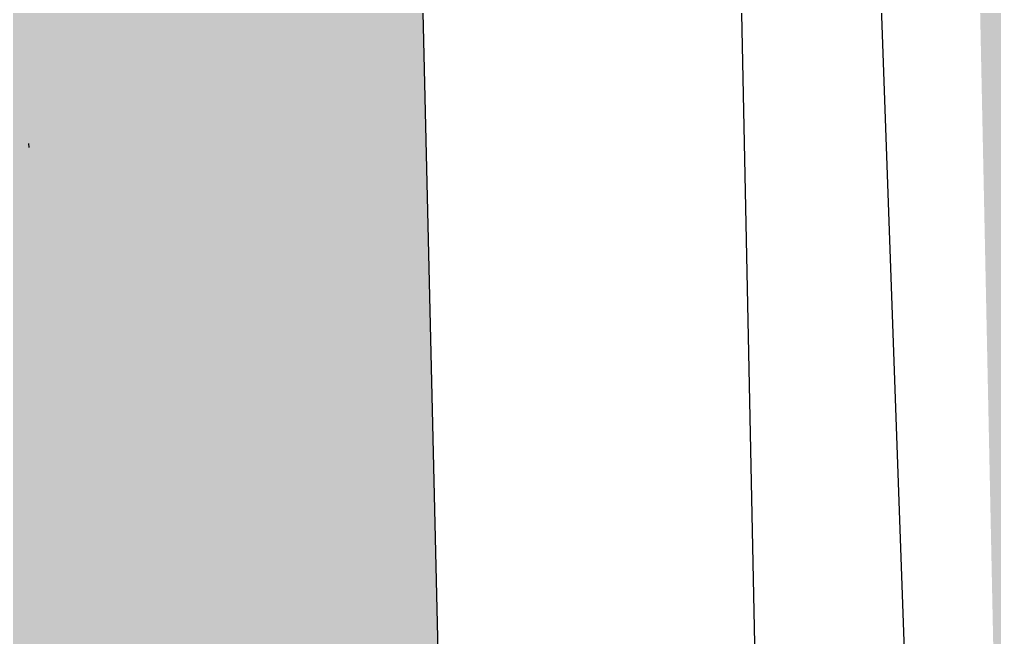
# Model space of a CAD drawing. Extents: x 88833 to 97610, y 5963373 to 5974710.
# Drawn here: x 95619.88 to 95644.38, y 5964471.33 to 5964486.86 of the extents above; entities that cross this region are included whole.
import ezdxf

# ---------------------------------------------------------------- set-up
doc = ezdxf.new("R2010")
doc.units = 0
doc.header["$LTSCALE"] = 5
doc.linetypes.add('COOP2', pattern=[10, 5, -1, 0, -1, 0, -1, 0, -1, 0, -1])
for name, color, linetype in [('AS-ROADS', 254, 'Continuous'), ('AS-TELEPHONE', 224, 'foc-TEL'), ('L-SEC', 7, 'Continuous'), ('P-APEX RECON-10m BUFFER', 51, 'COOP2'), ('P-APEX RECON-URBAN', 30, 'COOP2'), ('P-APEX RECON-WORK AREA', 104, 'Continuous')]:
    doc.layers.add(name, color=color, linetype=linetype)
doc.styles.add('foc-LtypeFont', font='ARIALN.TTF', dxfattribs={"height": 7.35})
doc.linetypes.add('foc-TEL', pattern='A,2,-1,["T",foc-LtypeFont,S=0.2,R=0,X=-0.425,Y=-0.75],-1.24,8', length=12.24)

msp = doc.modelspace()

# ---------------------------------------------------------------- hatches: boundary and pattern name
at = {"layer": 'P-APEX RECON-10m BUFFER', "transparency": 33554687}
h = msp.add_hatch(color=256, dxfattribs=at)
h.dxf.hatch_style = 1
h.paths.add_polyline_path([(94839.164, 5964300.866), (95460.443, 5964314.215), (95460.353, 5964311.378), (95460.442, 5964309.307), (95470.434, 5964309.522), (95470.352, 5964311.435), (95470.63, 5964320.185), (95472.48, 5964323.297), (95472.963, 5964333.81), (95471.065, 5964333.874), (95471.419, 5964345.04), (95473.475, 5964344.945), (95473.709, 5964350.017), (95474.394, 5964364.908), (95472.054, 5964365.016), (95473.832, 5964420.972), (95475.486, 5964470.47), (95575.74, 5964473.871), (95575.856, 5964468.979), (95580.67, 5964469.093), (95580.747, 5964455.407), (95590.74, 5964455.349), (95590.661, 5964469.328), (95595.834, 5964469.45), (95595.714, 5964474.548), (95610.318, 5964475.043), (95610.433, 5964470.152), (95630.412, 5964470.623), (95630.294, 5964475.618), (95630.058, 5964485.607), (95629.941, 5964490.602), (95624.973, 5964490.485), (95623.708, 5964551.127), (95636.676, 5964551.454), (95636.571, 5964556.449), (95623.604, 5964556.122), (95621.833, 5964640.986), (95626.828, 5964641.09), (95626.725, 5964646.035), (95634.69, 5964646.162), (95634.48, 5964656.152), (95626.516, 5964656.025), (95626.411, 5964661.07), (95621.416, 5964660.965), (95620.291, 5964714.908), (95610.3, 5964714.708), (95611.426, 5964660.757), (95606.431, 5964660.653), (95606.848, 5964640.673), (95611.843, 5964640.777), (95614.984, 5964490.249), (95609.962, 5964490.131), (95610.082, 5964485.033), (95595.479, 5964484.538), (95595.363, 5964489.429), (95575.385, 5964488.958), (95575.505, 5964483.86), (95465.811, 5964480.14), (95463.846, 5964421.297), (95462.072, 5964365.475), (95454.431, 5964365.827), (95453.512, 5964345.864), (95461.437, 5964345.499), (95461.078, 5964334.208), (95455.967, 5964334.379), (95455.62, 5964324.106), (94838.842, 5964310.854)])

# ---------------------------------------------------------------- linework, layer by layer
at = {"layer": 'AS-ROADS', "const_width": 7, "flags": 128}
msp.add_lwpolyline([(95670.906, 5963393.096), (95651.052, 5964316.405), (95634.466, 5965117.395), (95616.088, 5965910.258), (95601.476, 5966746.266), (95571.822, 5967965.841), (95524.575, 5970082.852)], dxfattribs=at)
at = {"layer": 'AS-TELEPHONE', "flags": 128}
msp.add_lwpolyline([(95780.603, 5963495.284), (95660.537, 5963492.901), (95643.419, 5964314.872), (95642.481, 5964453.148), (95642.324, 5964465.139), (95641.283, 5964494.326), (95640.121, 5964559.552), (95638.136, 5964633.75), (95638.49, 5964635.426), (95636.538, 5964700.628), (95631.684, 5964941.364)], dxfattribs=at)
at = {"layer": 'L-SEC', "flags": 128}
msp.add_lwpolyline([(95641.673, 5964313.204), (95624.834, 5965116.07)], dxfattribs=at)
at = {"layer": 'P-APEX RECON-URBAN', "ltscale": 1.5, "flags": 128}
msp.add_lwpolyline([(95604.664, 5963883.775), (95600.688, 5963884.065), (95571.901, 5963891.318), (95550.768, 5963922.089), (95550.576, 5963922.388), (95478.967, 5963996.096), (95465.352, 5964311.406), (95468.839, 5964421.135), (95470.649, 5964475.305), (95620.187, 5964480.377), (95611.989, 5964873.285), (95529.082, 5964871.565), (95526.625, 5964991.535), (95665.381, 5964994.31), (95662.79, 5965117.145), (95662.114, 5965146.983), (95828.828, 5965237.722), (95821.659, 5965434.392), (95656.094, 5965431.226), (95637.653, 5966315.61), (95636.831, 5966360.608), (95631.163, 5966670.767), (95630.418, 5966710.155), (95629.286, 5966773.514), (95573.296, 5966772.481), (95562.209, 5967247.76), (95558.533, 5967405.315), (95555.954, 5967515.885), (95553.815, 5967607.121), (95550.488, 5967748.44), (95549.548, 5967788.356), (95547.114, 5967891.755), (95538.108, 5967891.507), (95535.601, 5967998.025), (95514.647, 5968047.887), (95530.424, 5968091.293), (95528.948, 5968153.973), (95524.05, 5968359.55), (95523.447, 5968384.548), (95600.52, 5968386.516), (95597.793, 5968513.781), (95647.557, 5968535.504), (95594.679, 5968659.067), (95594.153, 5968683.607), (95593.146, 5968730.564), (95586.83, 5969025.233), (95585.973, 5969065.243), (95584.576, 5969130.419), (95583.347, 5969187.024), (95576.228, 5969512.869), (95575.431, 5969547.888), (95567.508, 5969905.416), (95562.187, 5969910.496)], dxfattribs=at)
at = {"layer": 'P-APEX RECON-WORK AREA', "flags": 128}
msp.add_lwpolyline([(95475.486, 5964470.47), (95575.74, 5964473.871), (95575.856, 5964468.979), (95580.67, 5964469.093), (95580.747, 5964455.407), (95590.74, 5964455.349), (95590.661, 5964469.328), (95595.834, 5964469.45), (95595.714, 5964474.548), (95610.318, 5964475.043), (95610.433, 5964470.152), (95630.412, 5964470.623), (95630.294, 5964475.618), (95630.294, 5964475.618), (95630.058, 5964485.607), (95630.058, 5964485.607), (95629.941, 5964490.602), (95624.973, 5964490.485), (95623.708, 5964551.127)], dxfattribs=at)

doc.saveas('drawing.dxf')
